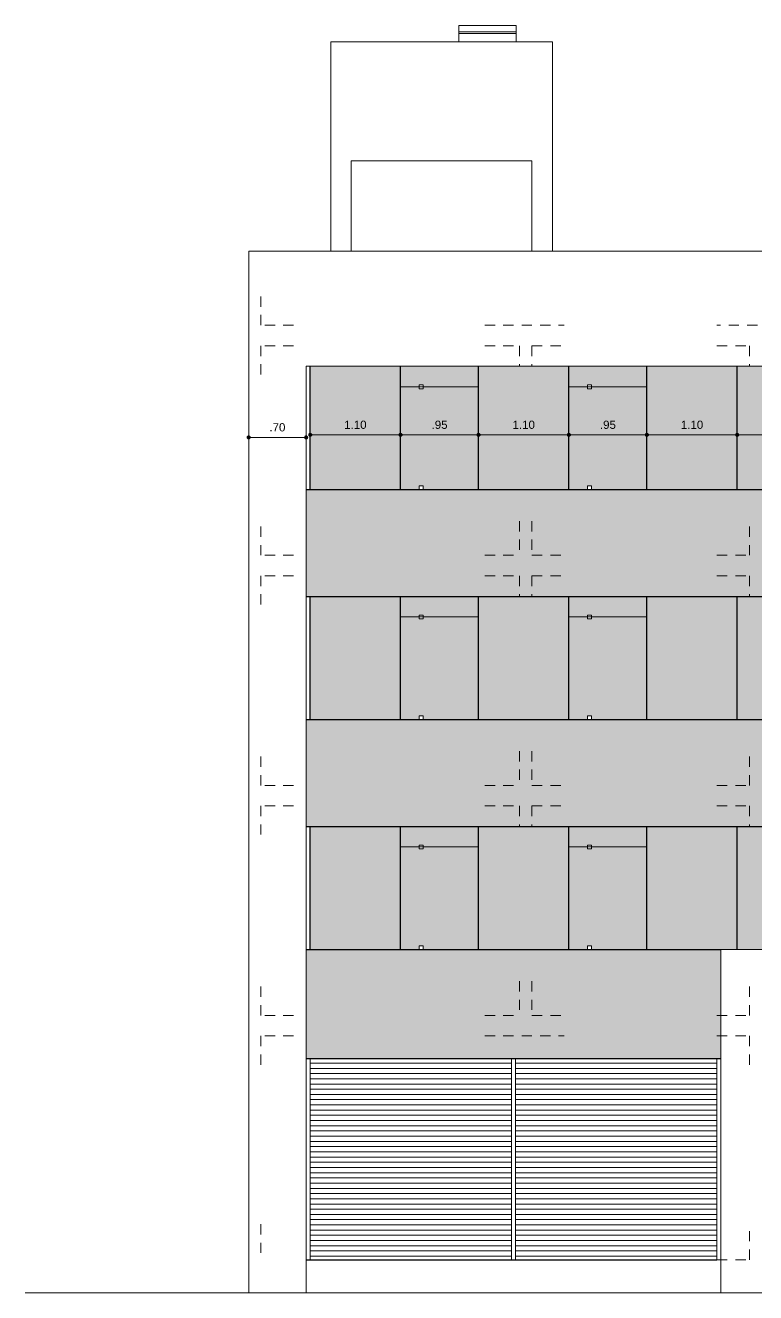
# Model space of a CAD drawing. Header units: millimetres. Extents: x 2178 to 2304, y 1220 to 1359.
# Drawn here: x 2264.6 to 2273.49, y 1283.83 to 1299.25 of the extents above; entities that cross this region are included whole.
import ezdxf

# ---------------------------------------------------------------- set-up
doc = ezdxf.new("R2010")
doc.units = ezdxf.units.MM
doc.linetypes.add('HIDDEN2', pattern=[0.1875, 0.125, -0.0625])
doc.layers.get('0').update_dxf_attribs({"lineweight": 0})
for name, color, linetype, lineweight in [('Pluma 0.10', 252, 'Continuous', 0), ('Pluma 0.20', 253, 'Continuous', 20), ('Pluma 0.30', 254, 'Continuous', 30), ('PLUMA 7', 10, 'Continuous', 0), ('Proy. Volado', 150, 'HIDDEN2', 5), ('VIDRIOS', 250, 'Continuous', 5)]:
    doc.layers.add(name, color=color, linetype=linetype, lineweight=lineweight)
doc.layers.add('Vidrio', color=150, linetype='Continuous')
doc.styles.add('ARIAL', font='arial.ttf')
doc.dimstyles.new('RPM 50', dxfattribs={"dimtxt": 0.1, "dimasz": 0.05, "dimexe": 0.0885, "dimexo": 0.1535, "dimgap": 0.071, "dimtad": 2, "dimtih": 1, "dimtoh": 1, "dimzin": 4, "dimdsep": 46, "dimtxsty": 'ARIAL', "dimblk": 'DOT', "dimcen": 0.4, "dimdle": 0.25, "dimclrd": 8, "dimclre": 8, "dimclrt": 9, "dimadec": 0, "dimazin": 0, "dimtfac": 1, "dimtix": 1, "dimtmove": 0, "dimatfit": 3, "dimldrblk": 'DOT', "dimfxl": 0.5, "dimfxlon": 1, "dimlwd": 0, "dimlwe": 0, "dimarcsym": 0})

# ---------------------------------------------------------------- blocks, each defined once
blk = doc.blocks.new('_DOT')
at = {"color": 0, "linetype": 'ByBlock'}
blk.add_line((-0.5, 0), (-1, 0), dxfattribs=at)
at = {"color": 0, "linetype": 'ByBlock', "const_width": 0.5}
blk.add_lwpolyline([(-0.25, 0, 1), (0.25, 0, 1)], format="xyb", close=True, dxfattribs=at)
blk = doc.blocks.new('*D1635')
at = {"color": 8, "lineweight": 0, "transparency": 16777216}
for p, q in [((2268.065, 1294.268), (2268.065, 1294.357)), ((2269.165, 1294.268), (2269.165, 1294.357)), ((2268.115, 1294.268), (2269.115, 1294.268))]:
    blk.add_line(p, q, dxfattribs=at)
at = {"layer": 'Defpoints', "color": 0, "transparency": 16777216}
for p in [(2268.065, 1294.263), (2269.165, 1294.268), (2269.165, 1294.263)]:
    blk.add_point(p, dxfattribs=at)
at = {"color": 8, "lineweight": 0, "transparency": 16777216, "xscale": 0.05, "yscale": 0.05, "zscale": 0.05, "rotation": 180}
blk.add_blockref('_DOT', (2268.065, 1294.268), dxfattribs=at)
at = {"color": 8, "lineweight": 0, "transparency": 16777216, "xscale": 0.05, "yscale": 0.05, "zscale": 0.05}
blk.add_blockref('_DOT', (2269.165, 1294.268), dxfattribs=at)
at = {"color": 9, "transparency": 16777216, "insert": (2268.615, 1294.39), "char_height": 0.1, "attachment_point": 5, "style": 'ARIAL'}
blk.add_mtext('1.10', dxfattribs=at)
blk = doc.blocks.new('*D1636')
at = {"color": 8, "lineweight": 0, "transparency": 16777216}
for p, q in [((2269.165, 1294.268), (2269.165, 1294.357)), ((2270.115, 1294.268), (2270.115, 1294.357)), ((2269.215, 1294.268), (2270.065, 1294.268))]:
    blk.add_line(p, q, dxfattribs=at)
at = {"layer": 'Defpoints', "color": 0, "transparency": 16777216}
for p in [(2269.165, 1294.263), (2270.115, 1294.268), (2270.115, 1294.268)]:
    blk.add_point(p, dxfattribs=at)
at = {"color": 8, "lineweight": 0, "transparency": 16777216, "xscale": 0.05, "yscale": 0.05, "zscale": 0.05, "rotation": 180}
blk.add_blockref('_DOT', (2269.165, 1294.268), dxfattribs=at)
at = {"color": 8, "lineweight": 0, "transparency": 16777216, "xscale": 0.05, "yscale": 0.05, "zscale": 0.05}
blk.add_blockref('_DOT', (2270.115, 1294.268), dxfattribs=at)
at = {"color": 9, "transparency": 16777216, "insert": (2269.64, 1294.39), "char_height": 0.1, "attachment_point": 5, "style": 'ARIAL'}
blk.add_mtext('.95', dxfattribs=at)
blk = doc.blocks.new('*D1637')
at = {"color": 8, "lineweight": 0, "transparency": 16777216}
for p, q in [((2270.115, 1293.768), (2270.115, 1294.357)), ((2271.215, 1293.768), (2271.215, 1294.357)), ((2270.165, 1294.268), (2271.165, 1294.268))]:
    blk.add_line(p, q, dxfattribs=at)
at = {"layer": 'Defpoints', "color": 0, "transparency": 16777216}
for p in [(2271.215, 1294.268), (2270.115, 1293.602), (2271.215, 1293.602)]:
    blk.add_point(p, dxfattribs=at)
at = {"color": 8, "lineweight": 0, "transparency": 16777216, "xscale": 0.05, "yscale": 0.05, "zscale": 0.05, "rotation": 180}
blk.add_blockref('_DOT', (2270.115, 1294.268), dxfattribs=at)
at = {"color": 8, "lineweight": 0, "transparency": 16777216, "xscale": 0.05, "yscale": 0.05, "zscale": 0.05}
blk.add_blockref('_DOT', (2271.215, 1294.268), dxfattribs=at)
at = {"color": 9, "transparency": 16777216, "insert": (2270.665, 1294.39), "char_height": 0.1, "attachment_point": 5, "style": 'ARIAL'}
blk.add_mtext('1.10', dxfattribs=at)
blk = doc.blocks.new('*D1638')
at = {"color": 8, "lineweight": 0, "transparency": 16777216}
for p, q in [((2272.165, 1294.699), (2272.165, 1294.18)), ((2271.215, 1293.768), (2271.215, 1294.357)), ((2271.265, 1294.268), (2272.115, 1294.268))]:
    blk.add_line(p, q, dxfattribs=at)
at = {"layer": 'Defpoints', "color": 0, "transparency": 16777216}
for p in [(2272.165, 1294.852), (2272.165, 1294.268), (2271.215, 1293.602)]:
    blk.add_point(p, dxfattribs=at)
at = {"color": 8, "lineweight": 0, "transparency": 16777216, "xscale": 0.05, "yscale": 0.05, "zscale": 0.05, "rotation": 180}
blk.add_blockref('_DOT', (2271.215, 1294.268), dxfattribs=at)
at = {"color": 8, "lineweight": 0, "transparency": 16777216, "xscale": 0.05, "yscale": 0.05, "zscale": 0.05}
blk.add_blockref('_DOT', (2272.165, 1294.268), dxfattribs=at)
at = {"color": 9, "transparency": 16777216, "insert": (2271.69, 1294.39), "char_height": 0.1, "attachment_point": 5, "style": 'ARIAL'}
blk.add_mtext('.95', dxfattribs=at)
blk = doc.blocks.new('*D1593')
at = {"color": 8, "lineweight": 0, "transparency": 16777216}
for p, q in [((2272.165, 1293.768), (2272.165, 1294.357)), ((2273.265, 1293.768), (2273.265, 1294.357)), ((2272.215, 1294.268), (2273.215, 1294.268))]:
    blk.add_line(p, q, dxfattribs=at)
at = {"layer": 'Defpoints', "color": 0, "transparency": 16777216}
for p in [(2273.265, 1294.268), (2272.165, 1293.602), (2273.265, 1293.602)]:
    blk.add_point(p, dxfattribs=at)
at = {"color": 8, "lineweight": 0, "transparency": 16777216, "xscale": 0.05, "yscale": 0.05, "zscale": 0.05, "rotation": 180}
blk.add_blockref('_DOT', (2272.165, 1294.268), dxfattribs=at)
at = {"color": 8, "lineweight": 0, "transparency": 16777216, "xscale": 0.05, "yscale": 0.05, "zscale": 0.05}
blk.add_blockref('_DOT', (2273.265, 1294.268), dxfattribs=at)
at = {"color": 9, "transparency": 16777216, "insert": (2272.715, 1294.39), "char_height": 0.1, "attachment_point": 5, "style": 'ARIAL'}
blk.add_mtext('1.10', dxfattribs=at)
blk = doc.blocks.new('*D1594')
at = {"color": 8, "lineweight": 0, "transparency": 16777216}
for p, q in [((2274.215, 1294.699), (2274.215, 1294.18)), ((2273.265, 1293.768), (2273.265, 1294.357)), ((2273.315, 1294.268), (2274.165, 1294.268))]:
    blk.add_line(p, q, dxfattribs=at)
at = {"layer": 'Defpoints', "color": 0, "transparency": 16777216}
for p in [(2274.215, 1294.852), (2274.215, 1294.268), (2273.265, 1293.602)]:
    blk.add_point(p, dxfattribs=at)
at = {"color": 8, "lineweight": 0, "transparency": 16777216, "xscale": 0.05, "yscale": 0.05, "zscale": 0.05, "rotation": 180}
blk.add_blockref('_DOT', (2273.265, 1294.268), dxfattribs=at)
at = {"color": 8, "lineweight": 0, "transparency": 16777216, "xscale": 0.05, "yscale": 0.05, "zscale": 0.05}
blk.add_blockref('_DOT', (2274.215, 1294.268), dxfattribs=at)
at = {"color": 9, "transparency": 16777216, "insert": (2273.74, 1294.39), "char_height": 0.1, "attachment_point": 5, "style": 'ARIAL'}
blk.add_mtext('.95', dxfattribs=at)
blk = doc.blocks.new('*D1639')
at = {"color": 8, "lineweight": 0, "transparency": 16777216}
for p, q in [((2267.315, 1294.237), (2267.315, 1294.326)), ((2268.015, 1294.237), (2268.015, 1294.326)), ((2267.965, 1294.237), (2267.365, 1294.237))]:
    blk.add_line(p, q, dxfattribs=at)
at = {"layer": 'Defpoints', "color": 0, "transparency": 16777216}
for p in [(2267.315, 1294.237), (2267.315, 1294.231), (2268.015, 1294.231)]:
    blk.add_point(p, dxfattribs=at)
at = {"color": 8, "lineweight": 0, "transparency": 16777216, "xscale": 0.05, "yscale": 0.05, "zscale": 0.05, "rotation": 180}
blk.add_blockref('_DOT', (2267.315, 1294.237), dxfattribs=at)
at = {"color": 8, "lineweight": 0, "transparency": 16777216, "xscale": 0.05, "yscale": 0.05, "zscale": 0.05}
blk.add_blockref('_DOT', (2268.015, 1294.237), dxfattribs=at)
at = {"color": 9, "transparency": 16777216, "insert": (2267.665, 1294.359), "char_height": 0.1, "attachment_point": 5, "style": 'ARIAL'}
blk.add_mtext('.70', dxfattribs=at)

msp = doc.modelspace()

# ---------------------------------------------------------------- hatches: boundary and pattern name
at = {"layer": 'Pluma 0.10'}
h = msp.add_hatch(dxfattribs=at)
h.set_pattern_fill('AR-SAND', color=256, scale=0.006)
h.set_pattern_definition([(37.5, (1149.886, -458.04187), (-0.009600188, 0.293647942), [0, -0.231648, 0, -0.25908, 0, -0.24765]), (7.5, (1149.886, -458.04187), (0.26971397, 0.43009506), [0, -0.124968, 0, -0.208788, 0, -0.08001]), (327.5, (1149.69855, -458.04187), (0.474595422, 0.00086231), [0, -0.0762, 0, -0.27432, 0, -0.35814]), (317.5, (1149.69855, -458.04187), (0.45813387, 0.13375759), [0, -0.0381, 0, -0.179832, 0, -0.20574])])
h.paths.add_polyline_path([(2279.465, 1286.677), (2279.465, 1288.002), (2276.965, 1288.002), (2276.965, 1286.677)])
h.paths.add_polyline_path([(2273.065, 1286.677), (2273.065, 1288.002), (2268.015, 1288.002), (2268.015, 1286.677)])
h.paths.add_polyline_path([(2279.465, 1289.502), (2279.465, 1290.802), (2268.015, 1290.802), (2268.015, 1289.502)])
h.paths.add_polyline_path([(2279.465, 1292.302), (2279.465, 1293.602), (2268.015, 1293.602), (2268.015, 1292.302)])
h = msp.add_hatch(dxfattribs=at)
h.set_pattern_fill('LINE', color=256, scale=0.02)
h.set_pattern_definition([(0, (1149.886006, -458.04187), (0, 0.0635), [])])
h.paths.add_polyline_path([(2270.515, 1286.677), (2268.065, 1286.677), (2268.065, 1284.227), (2270.515, 1284.227)])
h.paths.add_polyline_path([(2270.565, 1286.677), (2270.565, 1284.227), (2273.015, 1284.227), (2273.015, 1286.677)])
at = {"layer": 'VIDRIOS'}
h = msp.add_hatch(color=256, dxfattribs=at)
h.set_gradient(color1=(157, 154, 158), rotation=45, one_color=1, tint=1, name='HEMISPHERICAL')
h.paths.add_polyline_path([(2269.165, 1295.102), (2268.065, 1295.102), (2268.065, 1293.602), (2269.165, 1293.602)])
h.paths.add_polyline_path([(2270.115, 1294.852), (2269.44, 1294.852), (2269.44, 1294.83), (2269.39, 1294.83), (2269.39, 1294.852), (2269.165, 1294.852), (2269.165, 1293.602), (2269.39, 1293.602), (2269.39, 1293.647), (2269.44, 1293.647), (2269.44, 1293.602), (2270.115, 1293.602)])
h.paths.add_polyline_path([(2270.115, 1295.102), (2269.165, 1295.102), (2269.165, 1294.852), (2269.39, 1294.852), (2269.39, 1294.875), (2269.44, 1294.875), (2269.44, 1294.852), (2270.115, 1294.852)])
h.paths.add_polyline_path([(2271.215, 1295.102), (2270.115, 1295.102), (2270.115, 1294.852), (2270.115, 1293.602), (2271.215, 1293.602)])
h.paths.add_polyline_path([(2272.165, 1294.852), (2271.49, 1294.852), (2271.49, 1294.83), (2271.44, 1294.83), (2271.44, 1294.852), (2271.215, 1294.852), (2271.215, 1293.602), (2271.44, 1293.602), (2271.44, 1293.647), (2271.49, 1293.647), (2271.49, 1293.602), (2272.165, 1293.602)])
h.paths.add_polyline_path([(2272.165, 1295.102), (2271.215, 1295.102), (2271.215, 1294.852), (2271.44, 1294.852), (2271.44, 1294.875), (2271.49, 1294.875), (2271.49, 1294.852), (2272.165, 1294.852)])
h.paths.add_polyline_path([(2273.265, 1295.102), (2272.165, 1295.102), (2272.165, 1293.602), (2273.065, 1293.602), (2273.265, 1293.602)])
h.paths.add_polyline_path([(2274.215, 1295.102), (2273.265, 1295.102), (2273.265, 1293.602), (2274.215, 1293.602)])
h.paths.add_polyline_path([(2275.315, 1295.102), (2274.215, 1295.102), (2274.215, 1293.602), (2275.315, 1293.602)])
h.paths.add_polyline_path([(2276.265, 1294.852), (2276.04, 1294.852), (2276.04, 1294.83), (2275.99, 1294.83), (2275.99, 1294.852), (2275.315, 1294.852), (2275.315, 1293.602), (2275.99, 1293.602), (2275.99, 1293.647), (2276.04, 1293.647), (2276.04, 1293.602), (2276.265, 1293.602)])
h.paths.add_polyline_path([(2276.265, 1295.102), (2275.315, 1295.102), (2275.315, 1294.852), (2275.99, 1294.852), (2275.99, 1294.875), (2276.04, 1294.875), (2276.04, 1294.852), (2276.265, 1294.852)])
h.paths.add_polyline_path([(2277.365, 1295.102), (2276.265, 1295.102), (2276.265, 1294.852), (2276.265, 1293.602), (2276.965, 1293.602), (2277.365, 1293.602)])
h.paths.add_polyline_path([(2278.315, 1294.852), (2278.09, 1294.852), (2278.09, 1294.83), (2278.04, 1294.83), (2278.04, 1294.852), (2277.365, 1294.852), (2277.365, 1293.602), (2278.04, 1293.602), (2278.04, 1293.647), (2278.09, 1293.647), (2278.09, 1293.602), (2278.315, 1293.602)])
h.paths.add_polyline_path([(2278.315, 1295.102), (2277.365, 1295.102), (2277.365, 1294.852), (2278.04, 1294.852), (2278.04, 1294.875), (2278.09, 1294.875), (2278.09, 1294.852), (2278.315, 1294.852)])
h.paths.add_polyline_path([(2279.415, 1295.102), (2278.315, 1295.102), (2278.315, 1294.852), (2278.315, 1293.602), (2279.415, 1293.602)])
h = msp.add_hatch(color=256, dxfattribs=at)
h.set_gradient(color1=(157, 154, 158), rotation=45, one_color=1, tint=1, name='HEMISPHERICAL')
h.paths.add_polyline_path([(2269.165, 1292.302), (2268.065, 1292.302), (2268.065, 1290.802), (2269.165, 1290.802)])
h.paths.add_polyline_path([(2270.115, 1292.052), (2269.44, 1292.052), (2269.44, 1292.03), (2269.39, 1292.03), (2269.39, 1292.052), (2269.165, 1292.052), (2269.165, 1290.802), (2269.39, 1290.802), (2269.39, 1290.847), (2269.44, 1290.847), (2269.44, 1290.802), (2270.115, 1290.802)])
h.paths.add_polyline_path([(2270.115, 1292.302), (2269.165, 1292.302), (2269.165, 1292.052), (2269.39, 1292.052), (2269.39, 1292.075), (2269.44, 1292.075), (2269.44, 1292.052), (2270.115, 1292.052)])
h.paths.add_polyline_path([(2271.215, 1292.302), (2270.115, 1292.302), (2270.115, 1292.052), (2270.115, 1290.802), (2271.215, 1290.802)])
h.paths.add_polyline_path([(2272.165, 1292.052), (2271.49, 1292.052), (2271.49, 1292.03), (2271.44, 1292.03), (2271.44, 1292.052), (2271.215, 1292.052), (2271.215, 1290.802), (2271.44, 1290.802), (2271.44, 1290.847), (2271.49, 1290.847), (2271.49, 1290.802), (2272.165, 1290.802)])
h.paths.add_polyline_path([(2272.165, 1292.302), (2271.215, 1292.302), (2271.215, 1292.052), (2271.44, 1292.052), (2271.44, 1292.075), (2271.49, 1292.075), (2271.49, 1292.052), (2272.165, 1292.052)])
h.paths.add_polyline_path([(2273.265, 1292.302), (2272.165, 1292.302), (2272.165, 1290.802), (2273.065, 1290.802), (2273.265, 1290.802)])
h.paths.add_polyline_path([(2274.215, 1292.302), (2273.265, 1292.302), (2273.265, 1290.802), (2274.215, 1290.802)])
h.paths.add_polyline_path([(2275.315, 1292.302), (2274.215, 1292.302), (2274.215, 1290.802), (2275.315, 1290.802)])
h.paths.add_polyline_path([(2276.265, 1292.052), (2276.04, 1292.052), (2276.04, 1292.03), (2275.99, 1292.03), (2275.99, 1292.052), (2275.315, 1292.052), (2275.315, 1290.802), (2275.99, 1290.802), (2275.99, 1290.847), (2276.04, 1290.847), (2276.04, 1290.802), (2276.265, 1290.802)])
h.paths.add_polyline_path([(2276.265, 1292.302), (2275.315, 1292.302), (2275.315, 1292.052), (2275.99, 1292.052), (2275.99, 1292.075), (2276.04, 1292.075), (2276.04, 1292.052), (2276.265, 1292.052)])
h.paths.add_polyline_path([(2277.365, 1292.302), (2276.265, 1292.302), (2276.265, 1292.052), (2276.265, 1290.802), (2276.965, 1290.802), (2277.365, 1290.802)])
h.paths.add_polyline_path([(2278.315, 1292.052), (2278.09, 1292.052), (2278.09, 1292.03), (2278.04, 1292.03), (2278.04, 1292.052), (2277.365, 1292.052), (2277.365, 1290.802), (2278.04, 1290.802), (2278.04, 1290.847), (2278.09, 1290.847), (2278.09, 1290.802), (2278.315, 1290.802)])
h.paths.add_polyline_path([(2278.315, 1292.302), (2277.365, 1292.302), (2277.365, 1292.052), (2278.04, 1292.052), (2278.04, 1292.075), (2278.09, 1292.075), (2278.09, 1292.052), (2278.315, 1292.052)])
h.paths.add_polyline_path([(2279.415, 1292.302), (2278.315, 1292.302), (2278.315, 1292.052), (2278.315, 1290.802), (2279.415, 1290.802)])
h = msp.add_hatch(color=256, dxfattribs=at)
h.set_gradient(color1=(157, 154, 158), rotation=45, one_color=1, tint=1, name='HEMISPHERICAL')
h.paths.add_polyline_path([(2269.165, 1289.502), (2268.065, 1289.502), (2268.065, 1288.002), (2269.165, 1288.002)])
h.paths.add_polyline_path([(2270.115, 1289.252), (2269.44, 1289.252), (2269.44, 1289.23), (2269.39, 1289.23), (2269.39, 1289.252), (2269.165, 1289.252), (2269.165, 1288.002), (2269.39, 1288.002), (2269.39, 1288.047), (2269.44, 1288.047), (2269.44, 1288.002), (2270.115, 1288.002)])
h.paths.add_polyline_path([(2270.115, 1289.502), (2269.165, 1289.502), (2269.165, 1289.252), (2269.39, 1289.252), (2269.39, 1289.275), (2269.44, 1289.275), (2269.44, 1289.252), (2270.115, 1289.252)])
h.paths.add_polyline_path([(2271.215, 1289.502), (2270.115, 1289.502), (2270.115, 1289.252), (2270.115, 1288.002), (2271.215, 1288.002)])
h.paths.add_polyline_path([(2272.165, 1289.252), (2271.49, 1289.252), (2271.49, 1289.23), (2271.44, 1289.23), (2271.44, 1289.252), (2271.215, 1289.252), (2271.215, 1288.002), (2271.44, 1288.002), (2271.44, 1288.047), (2271.49, 1288.047), (2271.49, 1288.002), (2272.165, 1288.002)])
h.paths.add_polyline_path([(2272.165, 1289.502), (2271.215, 1289.502), (2271.215, 1289.252), (2271.44, 1289.252), (2271.44, 1289.275), (2271.49, 1289.275), (2271.49, 1289.252), (2272.165, 1289.252)])
h.paths.add_polyline_path([(2273.265, 1289.502), (2272.165, 1289.502), (2272.165, 1288.002), (2273.065, 1288.002), (2273.265, 1288.002)])
h.paths.add_polyline_path([(2274.215, 1289.502), (2273.265, 1289.502), (2273.265, 1288.002), (2274.215, 1288.002)])
h.paths.add_polyline_path([(2275.315, 1289.502), (2274.215, 1289.502), (2274.215, 1288.002), (2275.315, 1288.002)])
h.paths.add_polyline_path([(2276.265, 1289.252), (2276.04, 1289.252), (2276.04, 1289.23), (2275.99, 1289.23), (2275.99, 1289.252), (2275.315, 1289.252), (2275.315, 1288.002), (2275.99, 1288.002), (2275.99, 1288.047), (2276.04, 1288.047), (2276.04, 1288.002), (2276.265, 1288.002)])
h.paths.add_polyline_path([(2276.265, 1289.502), (2275.315, 1289.502), (2275.315, 1289.252), (2275.99, 1289.252), (2275.99, 1289.275), (2276.04, 1289.275), (2276.04, 1289.252), (2276.265, 1289.252)])
h.paths.add_polyline_path([(2277.365, 1289.502), (2276.265, 1289.502), (2276.265, 1289.252), (2276.265, 1288.002), (2276.965, 1288.002), (2277.365, 1288.002)])
h.paths.add_polyline_path([(2278.315, 1289.252), (2278.09, 1289.252), (2278.09, 1289.23), (2278.04, 1289.23), (2278.04, 1289.252), (2277.365, 1289.252), (2277.365, 1288.002), (2278.04, 1288.002), (2278.04, 1288.047), (2278.09, 1288.047), (2278.09, 1288.002), (2278.315, 1288.002)])
h.paths.add_polyline_path([(2278.315, 1289.502), (2277.365, 1289.502), (2277.365, 1289.252), (2278.04, 1289.252), (2278.04, 1289.275), (2278.09, 1289.275), (2278.09, 1289.252), (2278.315, 1289.252)])
h.paths.add_polyline_path([(2279.415, 1289.502), (2278.315, 1289.502), (2278.315, 1289.252), (2278.315, 1288.002), (2279.415, 1288.002)])

# ---------------------------------------------------------------- linework, layer by layer
for points in [[(2268.065, 1293.602), (2268.065, 1295.102)], [(2268.065, 1290.802), (2268.065, 1292.302)], [(2268.065, 1288.002), (2268.065, 1289.502)], [(2268.065, 1286.677), (2268.065, 1284.227)], [(2270.515, 1286.677), (2270.515, 1284.227)], [(2270.565, 1286.677), (2270.565, 1284.227)], [(2273.015, 1286.677), (2273.015, 1284.227)], [(2280.165, 1283.827), (2264.595, 1283.827)]]:
    msp.add_lwpolyline(points)
msp.add_lwpolyline([(2269.39, 1294.875), (2269.44, 1294.875), (2269.44, 1294.83), (2269.39, 1294.83)], close=True)
at = {"layer": 'Pluma 0.10'}
for p, q in [((2269.39, 1294.875), (2269.44, 1294.875)), ((2269.39, 1294.83), (2269.39, 1294.875)), ((2269.39, 1294.875), (2269.44, 1294.875)), ((2269.39, 1294.83), (2269.39, 1294.875)), ((2269.44, 1294.83), (2269.39, 1294.83)), ((2269.44, 1294.83), (2269.39, 1294.83)), ((2269.44, 1294.875), (2269.44, 1294.83)), ((2269.44, 1294.875), (2269.44, 1294.83)), ((2271.44, 1294.875), (2271.49, 1294.875)), ((2271.44, 1294.83), (2271.44, 1294.875)), ((2271.44, 1294.875), (2271.49, 1294.875)), ((2271.44, 1294.83), (2271.44, 1294.875)), ((2271.49, 1294.83), (2271.44, 1294.83)), ((2271.49, 1294.83), (2271.44, 1294.83)), ((2271.49, 1294.875), (2271.49, 1294.83)), ((2271.49, 1294.875), (2271.49, 1294.83)), ((2269.39, 1293.647), (2269.44, 1293.647)), ((2269.39, 1293.602), (2269.39, 1293.647)), ((2269.39, 1293.647), (2269.44, 1293.647)), ((2269.39, 1293.602), (2269.39, 1293.647)), ((2269.44, 1293.602), (2269.39, 1293.602)), ((2269.44, 1293.602), (2269.39, 1293.602)), ((2269.44, 1293.647), (2269.44, 1293.602)), ((2269.44, 1293.647), (2269.44, 1293.602)), ((2271.44, 1293.647), (2271.49, 1293.647)), ((2271.44, 1293.602), (2271.44, 1293.647)), ((2271.44, 1293.647), (2271.49, 1293.647)), ((2271.44, 1293.602), (2271.44, 1293.647)), ((2271.49, 1293.647), (2271.49, 1293.602)), ((2271.49, 1293.647), (2271.49, 1293.602)), ((2269.39, 1292.075), (2269.44, 1292.075)), ((2269.39, 1292.03), (2269.39, 1292.075)), ((2269.39, 1292.075), (2269.44, 1292.075)), ((2269.39, 1292.03), (2269.39, 1292.075)), ((2269.44, 1292.03), (2269.39, 1292.03)), ((2269.44, 1292.03), (2269.39, 1292.03)), ((2269.44, 1292.075), (2269.44, 1292.03)), ((2269.44, 1292.075), (2269.44, 1292.03)), ((2271.44, 1292.075), (2271.49, 1292.075)), ((2271.44, 1292.03), (2271.44, 1292.075)), ((2271.44, 1292.075), (2271.49, 1292.075)), ((2271.44, 1292.03), (2271.44, 1292.075)), ((2271.49, 1292.03), (2271.44, 1292.03)), ((2271.49, 1292.03), (2271.44, 1292.03)), ((2271.49, 1292.075), (2271.49, 1292.03)), ((2271.49, 1292.075), (2271.49, 1292.03)), ((2269.39, 1290.847), (2269.44, 1290.847)), ((2269.39, 1290.802), (2269.39, 1290.847)), ((2269.39, 1290.847), (2269.44, 1290.847)), ((2269.39, 1290.802), (2269.39, 1290.847)), ((2269.44, 1290.802), (2269.39, 1290.802)), ((2269.44, 1290.802), (2269.39, 1290.802)), ((2269.44, 1290.847), (2269.44, 1290.802)), ((2269.44, 1290.847), (2269.44, 1290.802)), ((2271.44, 1290.847), (2271.49, 1290.847)), ((2271.44, 1290.802), (2271.44, 1290.847)), ((2271.44, 1290.847), (2271.49, 1290.847)), ((2271.44, 1290.802), (2271.44, 1290.847)), ((2271.49, 1290.847), (2271.49, 1290.802)), ((2271.49, 1290.847), (2271.49, 1290.802)), ((2269.39, 1289.275), (2269.44, 1289.275)), ((2269.39, 1289.23), (2269.39, 1289.275)), ((2269.39, 1289.275), (2269.44, 1289.275)), ((2269.39, 1289.23), (2269.39, 1289.275)), ((2269.44, 1289.23), (2269.39, 1289.23)), ((2269.44, 1289.23), (2269.39, 1289.23)), ((2269.44, 1289.275), (2269.44, 1289.23)), ((2269.44, 1289.275), (2269.44, 1289.23)), ((2271.44, 1289.275), (2271.49, 1289.275)), ((2271.44, 1289.23), (2271.44, 1289.275)), ((2271.44, 1289.275), (2271.49, 1289.275)), ((2271.44, 1289.23), (2271.44, 1289.275)), ((2271.49, 1289.23), (2271.44, 1289.23)), ((2271.49, 1289.23), (2271.44, 1289.23)), ((2271.49, 1289.275), (2271.49, 1289.23)), ((2271.49, 1289.275), (2271.49, 1289.23)), ((2269.39, 1288.047), (2269.44, 1288.047)), ((2269.39, 1288.002), (2269.39, 1288.047)), ((2269.39, 1288.047), (2269.44, 1288.047)), ((2269.39, 1288.002), (2269.39, 1288.047)), ((2269.44, 1288.002), (2269.39, 1288.002)), ((2269.44, 1288.002), (2269.39, 1288.002)), ((2269.44, 1288.047), (2269.44, 1288.002)), ((2269.44, 1288.047), (2269.44, 1288.002)), ((2271.44, 1288.047), (2271.49, 1288.047)), ((2271.44, 1288.002), (2271.44, 1288.047)), ((2271.44, 1288.047), (2271.49, 1288.047)), ((2271.44, 1288.002), (2271.44, 1288.047)), ((2271.49, 1288.047), (2271.49, 1288.002)), ((2271.49, 1288.047), (2271.49, 1288.002))]:
    msp.add_line(p, q, dxfattribs=at)
for points in [[(2269.165, 1294.852), (2270.115, 1294.852)], [(2271.215, 1294.852), (2272.165, 1294.852)], [(2269.165, 1292.052), (2270.115, 1292.052)], [(2271.215, 1292.052), (2272.165, 1292.052)], [(2269.165, 1289.252), (2270.115, 1289.252)], [(2271.215, 1289.252), (2272.165, 1289.252)]]:
    msp.add_lwpolyline(points, dxfattribs=at)
at = {"layer": 'Pluma 0.20'}
for points in [[(2270.573, 1299.052), (2270.573, 1299.252), (2269.873, 1299.252), (2269.873, 1299.052)], [(2270.573, 1299.174), (2269.873, 1299.174)], [(2270.573, 1299.152), (2269.873, 1299.152)], [(2268.315, 1296.502), (2268.315, 1296.502), (2268.315, 1299.052), (2271.015, 1299.052), (2271.015, 1296.502)], [(2268.565, 1296.502), (2268.565, 1297.602), (2269.665, 1297.602)], [(2270.765, 1296.502), (2270.765, 1297.602), (2269.665, 1297.602)]]:
    msp.add_lwpolyline(points, dxfattribs=at)
at = {"layer": 'Pluma 0.30'}
for points in [[(2268.015, 1293.602), (2279.465, 1293.602)], [(2268.015, 1293.602), (2273.065, 1293.602)], [(2268.015, 1292.302), (2279.465, 1292.302)], [(2268.015, 1290.802), (2279.465, 1290.802)], [(2268.015, 1290.802), (2273.065, 1290.802)], [(2268.015, 1289.502), (2279.465, 1289.502)], [(2268.015, 1288.002), (2273.065, 1288.002)], [(2268.015, 1286.677), (2273.065, 1286.677)], [(2268.015, 1284.227), (2273.015, 1284.227)]]:
    msp.add_lwpolyline(points, dxfattribs=at)
at = {"layer": 'PLUMA 7'}
for points in [[(2267.315, 1296.502), (2267.315, 1283.827)], [(2267.315, 1296.502), (2280.165, 1296.502)], [(2268.015, 1295.102), (2268.015, 1283.827)], [(2268.015, 1295.102), (2279.465, 1295.102)], [(2273.065, 1288.002), (2273.065, 1283.827)], [(2273.065, 1288.002), (2276.965, 1288.002)]]:
    msp.add_lwpolyline(points, dxfattribs=at)
at = {"layer": 'Proy. Volado'}
for p, q in [((2267.465, 1295.602), (2267.465, 1296.029)), ((2267.861, 1295.602), (2267.465, 1295.602)), ((2270.19, 1295.602), (2271.158, 1295.602)), ((2273.961, 1295.602), (2273.018, 1295.602)), ((2267.861, 1295.352), (2267.465, 1295.352)), ((2267.465, 1295.352), (2267.465, 1294.925)), ((2270.19, 1295.352), (2270.615, 1295.352)), ((2270.765, 1295.352), (2271.158, 1295.352)), ((2273.018, 1295.352), (2273.415, 1295.352)), ((2273.415, 1295.352), (2273.415, 1295.102)), ((2267.465, 1292.802), (2267.465, 1293.229)), ((2273.415, 1292.802), (2273.415, 1293.229)), ((2267.861, 1292.802), (2267.465, 1292.802)), ((2270.19, 1292.802), (2270.615, 1292.802)), ((2270.765, 1292.802), (2271.158, 1292.802)), ((2273.018, 1292.802), (2273.415, 1292.802)), ((2267.861, 1292.552), (2267.465, 1292.552)), ((2267.465, 1292.552), (2267.465, 1292.125)), ((2270.19, 1292.552), (2270.615, 1292.552)), ((2270.765, 1292.552), (2271.158, 1292.552)), ((2273.018, 1292.552), (2273.415, 1292.552)), ((2273.415, 1292.552), (2273.415, 1292.302)), ((2267.465, 1290.002), (2267.465, 1290.429)), ((2273.415, 1290.002), (2273.415, 1290.429)), ((2267.861, 1290.002), (2267.465, 1290.002)), ((2270.19, 1290.002), (2270.615, 1290.002)), ((2270.765, 1290.002), (2271.158, 1290.002)), ((2273.018, 1290.002), (2273.415, 1290.002)), ((2267.861, 1289.752), (2267.465, 1289.752)), ((2267.465, 1289.752), (2267.465, 1289.325)), ((2270.19, 1289.752), (2270.615, 1289.752)), ((2270.765, 1289.752), (2271.158, 1289.752)), ((2273.018, 1289.752), (2273.415, 1289.752)), ((2273.415, 1289.752), (2273.415, 1289.502)), ((2267.465, 1287.202), (2267.465, 1287.629)), ((2273.415, 1287.202), (2273.415, 1287.629)), ((2267.861, 1287.202), (2267.465, 1287.202)), ((2270.19, 1287.202), (2270.615, 1287.202)), ((2270.765, 1287.202), (2271.158, 1287.202)), ((2273.018, 1287.202), (2273.415, 1287.202)), ((2267.861, 1286.952), (2267.465, 1286.952)), ((2267.465, 1286.952), (2267.465, 1286.525)), ((2270.19, 1286.952), (2271.158, 1286.952)), ((2273.018, 1286.952), (2273.415, 1286.952)), ((2273.415, 1286.952), (2273.415, 1286.525)), ((2267.465, 1284.66), (2267.465, 1284.245)), ((2273.415, 1284.227), (2273.415, 1284.654)), ((2273.415, 1284.227), (2273.415, 1284.654)), ((2273.018, 1284.227), (2273.415, 1284.227)), ((2273.018, 1284.227), (2273.415, 1284.227))]:
    msp.add_line(p, q, dxfattribs=at)
for points in [[(2270.615, 1295.352), (2270.615, 1295.352), (2270.615, 1295.102)], [(2270.765, 1295.352), (2270.765, 1295.102)], [(2270.615, 1293.218), (2270.615, 1293.218), (2270.615, 1292.802)], [(2270.765, 1293.218), (2270.765, 1292.802)], [(2270.615, 1292.552), (2270.615, 1292.552), (2270.615, 1292.302)], [(2270.765, 1292.552), (2270.765, 1292.302)], [(2270.615, 1290.418), (2270.615, 1290.418), (2270.615, 1290.002)], [(2270.765, 1290.418), (2270.765, 1290.002)], [(2270.615, 1289.752), (2270.615, 1289.752), (2270.615, 1289.502)], [(2270.765, 1289.752), (2270.765, 1289.502)], [(2270.615, 1287.618), (2270.615, 1287.618), (2270.615, 1287.202)], [(2270.765, 1287.618), (2270.765, 1287.202)]]:
    msp.add_lwpolyline(points, dxfattribs=at)
at = {"layer": 'Vidrio'}
for points in [[(2268.065, 1293.602), (2268.065, 1295.102)], [(2269.165, 1293.602), (2269.165, 1295.102)], [(2270.115, 1293.602), (2270.115, 1295.102)], [(2271.215, 1293.602), (2271.215, 1295.102)], [(2272.165, 1293.602), (2272.165, 1295.102)], [(2273.265, 1293.602), (2273.265, 1295.102)], [(2268.065, 1290.802), (2268.065, 1292.302)], [(2269.165, 1290.802), (2269.165, 1292.302)], [(2270.115, 1290.802), (2270.115, 1292.302)], [(2271.215, 1290.802), (2271.215, 1292.302)], [(2272.165, 1290.802), (2272.165, 1292.302)], [(2273.265, 1290.802), (2273.265, 1292.302)], [(2268.065, 1288.002), (2268.065, 1289.502)], [(2269.165, 1288.002), (2269.165, 1289.502)], [(2270.115, 1288.002), (2270.115, 1289.502)], [(2271.215, 1288.002), (2271.215, 1289.502)], [(2272.165, 1288.002), (2272.165, 1289.502)], [(2273.265, 1288.002), (2273.265, 1289.502)]]:
    msp.add_lwpolyline(points, dxfattribs=at)

# ---------------------------------------------------------------- dimensions: what is measured, and where the dimension line sits
for base, p1, p2, picture, middle in [((2272.165, 1294.268), (2271.215, 1293.602), (2272.165, 1294.852), '*D1638', (2271.69, 1294.39)), ((2274.215, 1294.268), (2273.265, 1293.602), (2274.215, 1294.852), '*D1594', (2273.74, 1294.39)), ((2270.115, 1294.268), (2269.165, 1294.263), (2270.115, 1294.268), '*D1636', (2269.64, 1294.39))]:
    dim = msp.add_linear_dim(base=base, p1=p1, p2=p2, dimstyle='RPM 50', override={"dimtmove": 1})
    dim.commit()
    dim.dimension.update_dxf_attribs({"geometry": picture, "text_midpoint": middle})
for base, p1, p2, picture, middle in [((2267.315, 1294.237), (2268.015, 1294.231), (2267.315, 1294.231), '*D1639', (2267.665, 1294.359)), ((2269.165, 1294.268), (2268.065, 1294.263), (2269.165, 1294.263), '*D1635', (2268.615, 1294.39)), ((2271.215, 1294.268), (2270.115, 1293.602), (2271.215, 1293.602), '*D1637', (2270.665, 1294.39)), ((2273.265, 1294.268), (2272.165, 1293.602), (2273.265, 1293.602), '*D1593', (2272.715, 1294.39))]:
    dim = msp.add_linear_dim(base=base, p1=p1, p2=p2, dimstyle='RPM 50')
    dim.commit()
    dim.dimension.update_dxf_attribs({"geometry": picture, "text_midpoint": middle})

doc.saveas('drawing.dxf')
